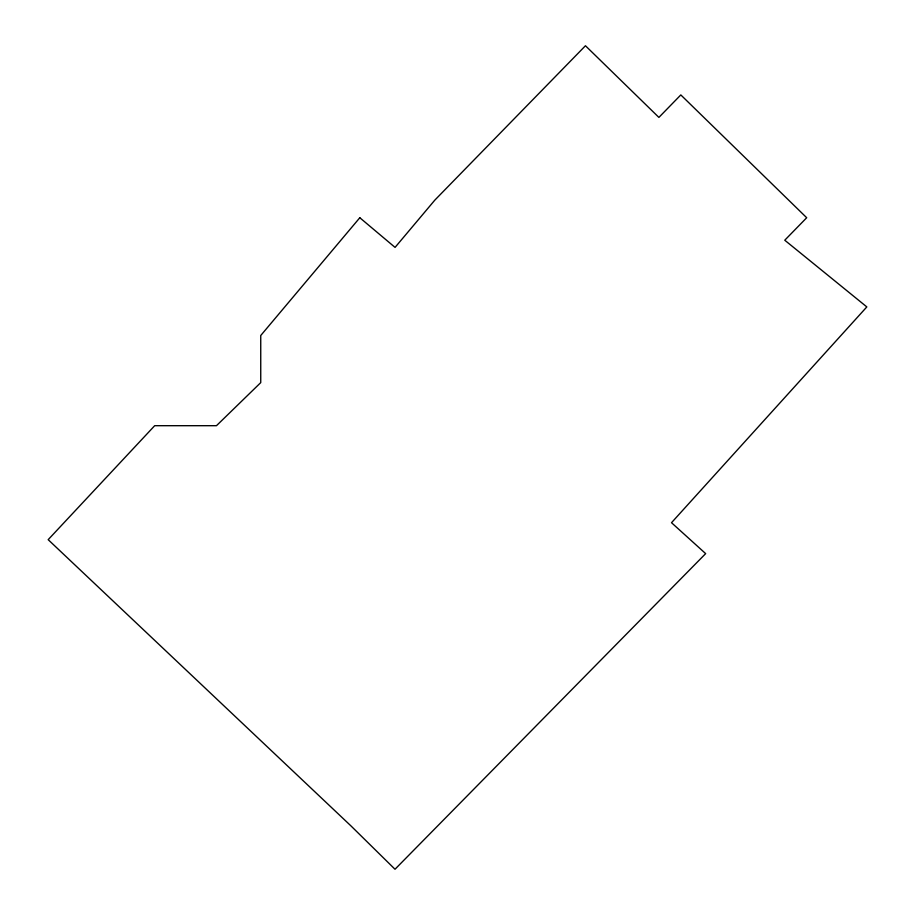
<?xml version="1.0" encoding="UTF-8"?>
<svg xmlns="http://www.w3.org/2000/svg" width="915" height="915" viewBox="0 0 915 915"><rect width="100%" height="100%" fill="white"/><g stroke="black" fill="none" stroke-linecap="round" stroke-linejoin="round"><path stroke-width="1.37" d="M359.812 217.736L260.741 335.508L260.741 382.619L216.466 425.692L154.692 425.692L48.175 539.667L350.983 825.925L395.006 869.25L705.659 553.621L671.507 522.705L866.825 306.914L784.761 240.222L806.698 217.736L680.817 94.92L658.892 117.406L585.451 45.75L434.831 200.122L395.063 247.393L359.812 217.736"/></g></svg>
